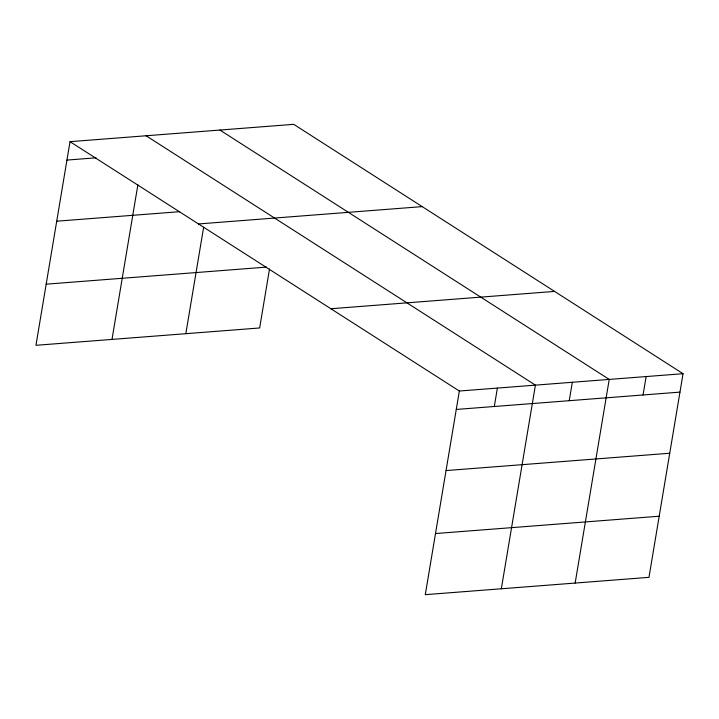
<?xml version="1.0" encoding="UTF-8"?>
<svg xmlns="http://www.w3.org/2000/svg" width="719" height="719" viewBox="0 0 719 719"><rect width="100%" height="100%" fill="white"/><g stroke="black" fill="none" stroke-linecap="round" stroke-linejoin="round"><path stroke-width="1.08" d="M70.031 141.661L459.351 391.028L425.28 594.667L648.969 577.339L683.05 373.7L293.72 124.333L70.031 141.661L35.95 345.3L259.649 327.972L269.508 269.032M112.002 339.404L137.886 184.747M185.826 333.688L203.639 227.267M494.304 406.505L497.386 388.08M501.332 588.78L535.412 385.132L146.083 135.765M569.241 400.699L572.324 382.274M575.155 583.064L609.227 379.416L219.906 130.049M643.056 394.983L646.138 376.558M66.948 160.076L96.022 157.821M56.72 221.2L179.75 211.674M198.507 223.951L422.197 206.623M46.178 284.176L266.515 267.108M330.875 308.739L554.574 291.411M459.351 391.028L683.05 373.7M456.268 409.444L679.967 392.116M446.041 470.568L669.74 453.24M435.507 533.543L659.197 516.224"/></g></svg>
